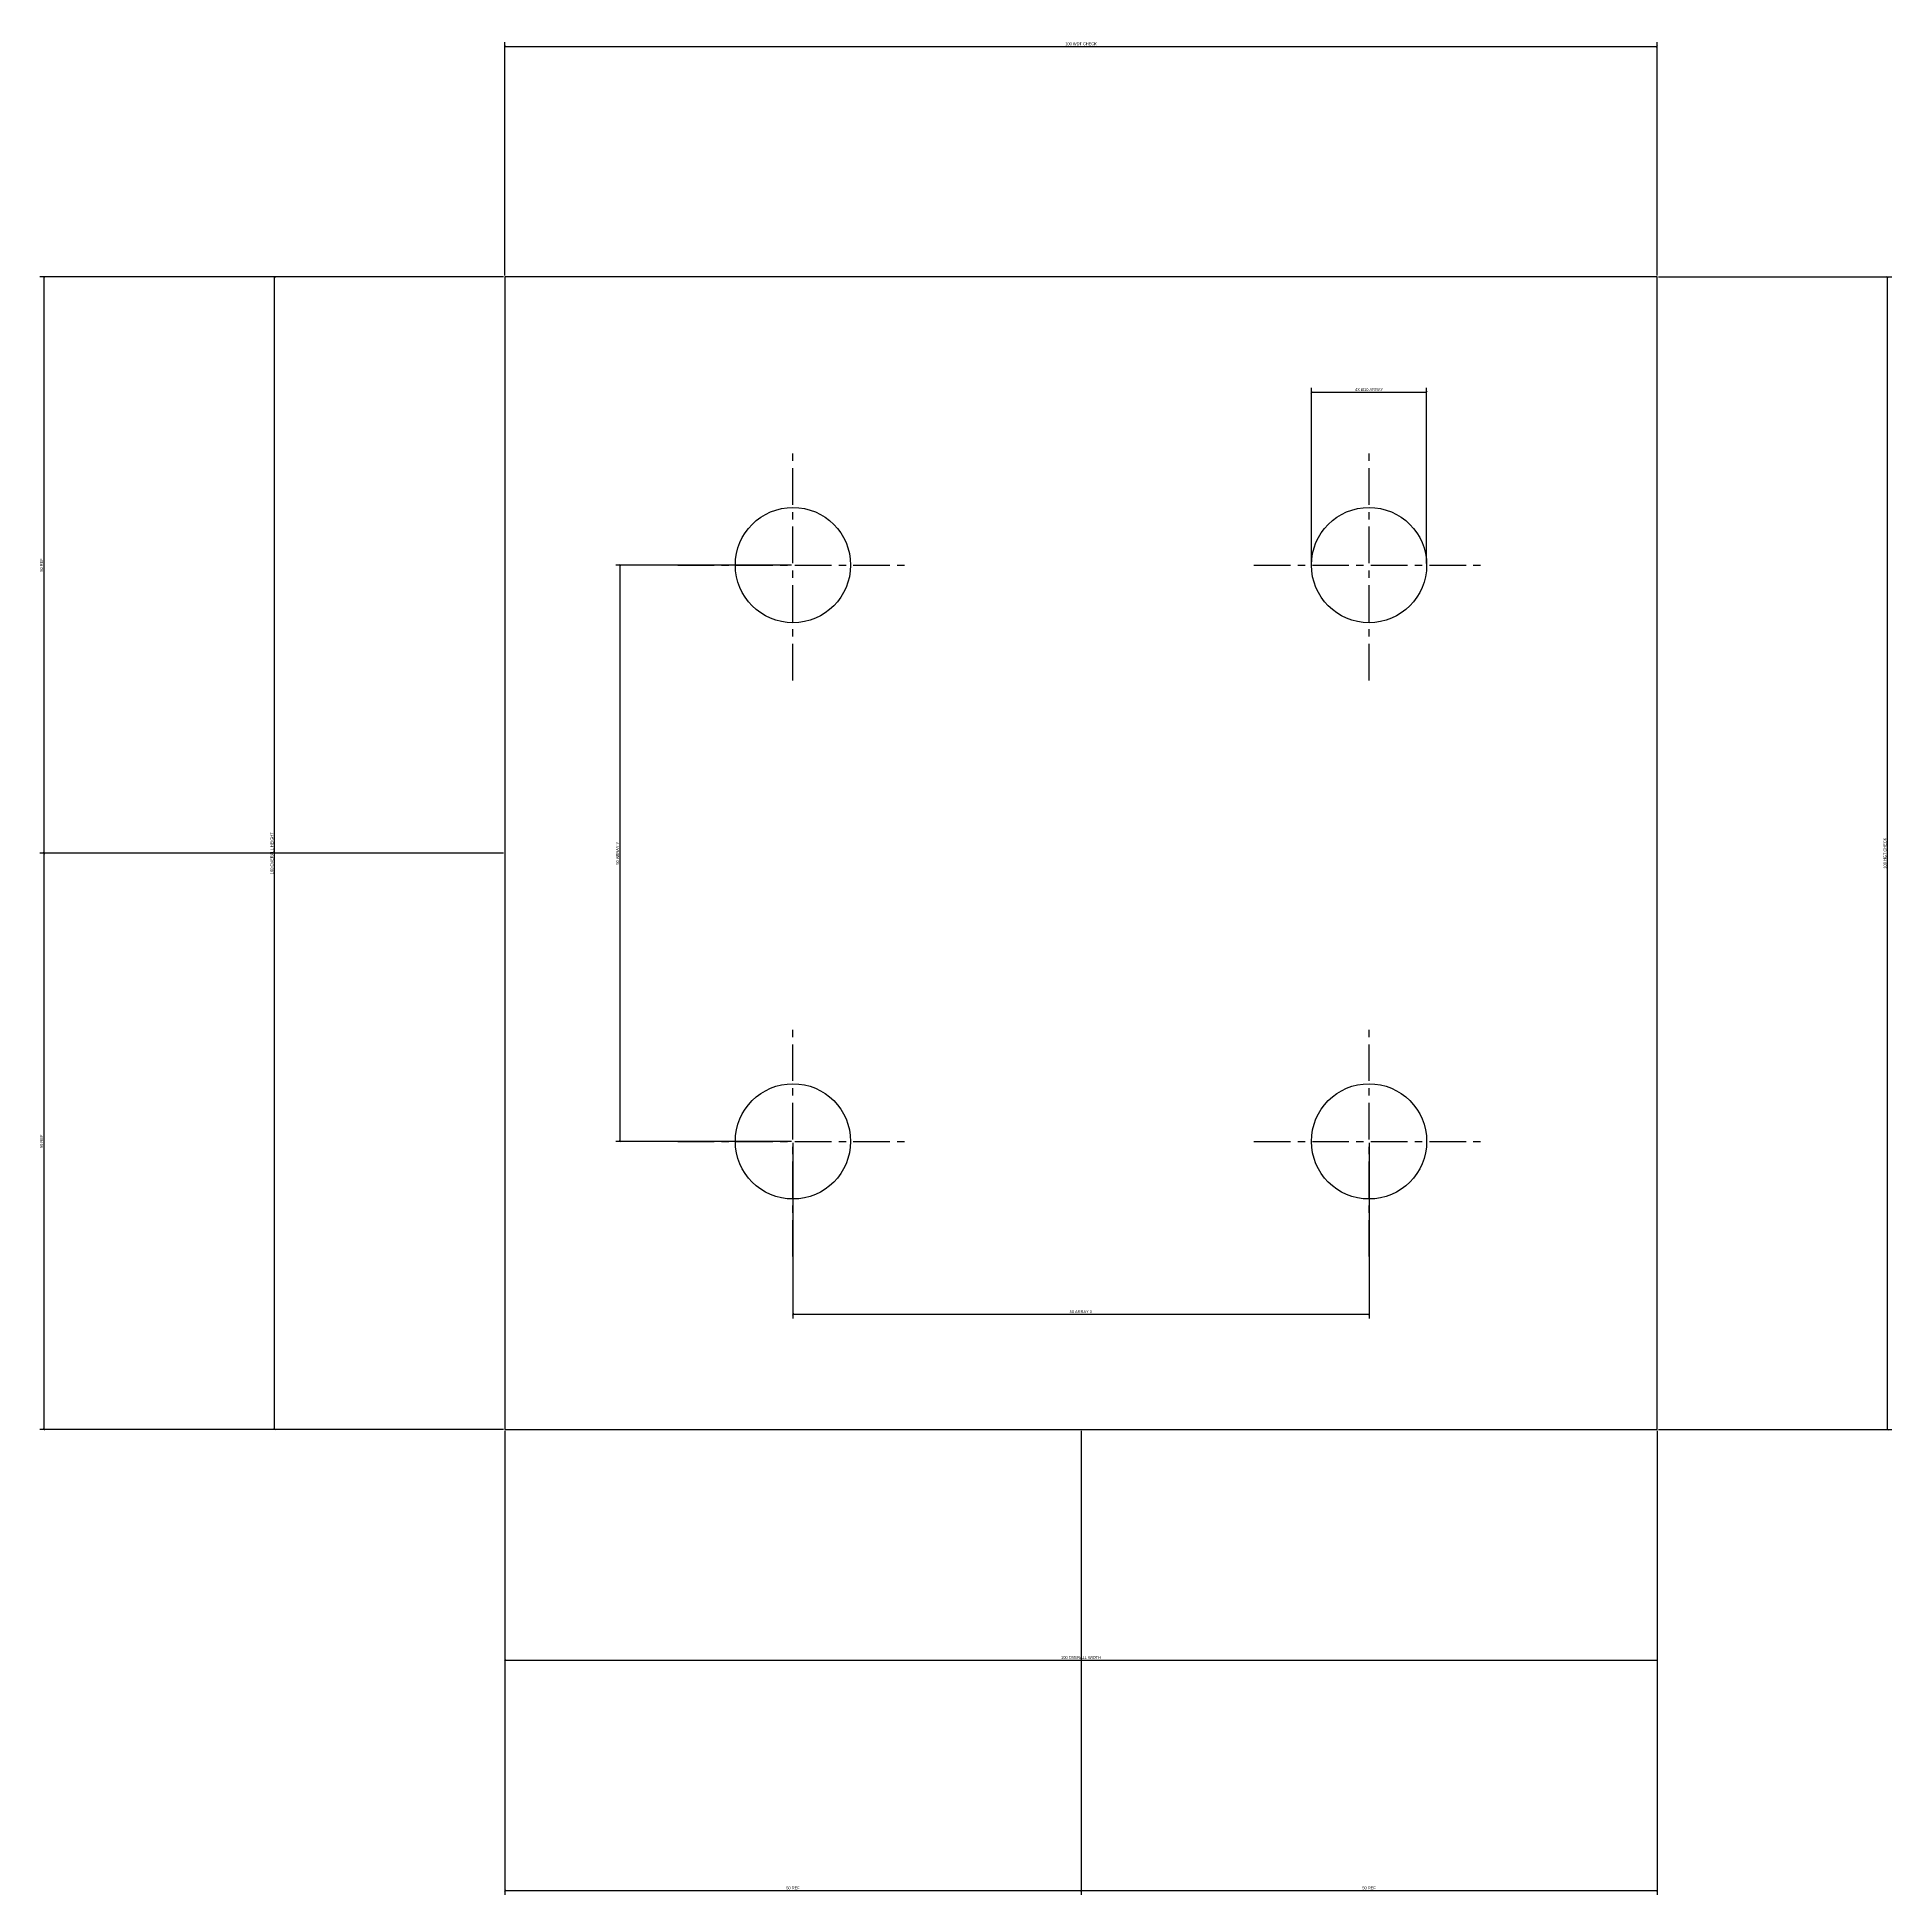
# Model space of a CAD drawing. Header units: metres. Extents: x -41 to 120, y -40 to 121.
import ezdxf

# ---------------------------------------------------------------- set-up
doc = ezdxf.new("R2010")
doc.units = ezdxf.units.M
doc.linetypes.add('CENTER', pattern=[5.08, 3.175, -0.635, 0.635, -0.635])
for name, color, linetype in [('CENTERLINES', 1, 'CENTER'), ('DIMENSIONS', 3, 'Continuous'), ('GEOMETRY', 7, 'Continuous')]:
    doc.layers.add(name, color=color, linetype=linetype)
doc.styles.add('OpenSansCondensed-Light', font='OpenSansCondensed-Light.ttf')
doc.dimstyles.new('EZDXF', dxfattribs={"dimtxt": 0.25, "dimasz": 0.175, "dimexe": 0.375, "dimexo": 0.125, "dimgap": 0.1, "dimtad": 1, "dimlfac": 100, "dimzin": 12, "dimdsep": 46, "dimtxsty": 'OpenSansCondensed-Light', "dimblk": 'ARCHTICK', "dimcen": 2.5, "dimazin": 3, "dimtfac": 0.5, "dimtmove": 2, "dimatfit": 3})

# ---------------------------------------------------------------- blocks, each defined once
blk = doc.blocks.new('_ARCHTICK')
at = {"color": 0, "linetype": 'BYBLOCK', "const_width": 0.15}
blk.add_lwpolyline([(-0.5, -0.5), (0.5, 0.5)], dxfattribs=at)

msp = doc.modelspace()

# ---------------------------------------------------------------- linework, layer by layer
at = {"layer": 'CENTERLINES'}
for p, q in [((25, 65), (25, 85)), ((75, 65), (75, 85)), ((15, 75), (35, 75)), ((65, 75), (85, 75)), ((25, 15), (25, 35)), ((75, 15), (75, 35)), ((15, 25), (35, 25)), ((65, 25), (85, 25))]:
    msp.add_line(p, q, dxfattribs=at)
at = {"layer": 'GEOMETRY'}
msp.add_lwpolyline([(0, 0), (100, 0), (100, 100), (0, 100)], close=True, dxfattribs=at)
for centre in [(25, 75), (75, 75), (25, 25), (75, 25)]:
    msp.add_circle(centre, 5, dxfattribs=at)

# ---------------------------------------------------------------- dimensions: what is measured, and where the dimension line sits
at = {"layer": 'DIMENSIONS'}
for base, p1, p2, text in [((0, 120), (0, 100), (100, 100), '100 WDT CHECK'), ((70, 90), (70, 75), (80, 75), '4X %%C10 ARRAY'), ((25, 10), (25, 25), (75, 25), '50 ARRAY X'), ((0, -20), (0, 0), (100, 0), '100 OVERALL WIDTH'), ((0, -40), (0, 0), (50, 0), '50 REF'), ((50, -40), (50, 0), (100, 0), '50 REF')]:
    msp.add_linear_dim(base=base, p1=p1, p2=p2, text=text, dimstyle='EZDXF', dxfattribs=at).render()
for base, p1, p2, text in [((-40, 50), (0, 50), (0, 100), '50 REF'), ((-20, 0), (0, 0), (0, 100), '100 OVERALL HEIGHT'), ((120, 0), (100, 0), (100, 100), '100 HGT CHECK'), ((10, 25), (25, 25), (25, 75), '50 ARRAY Y'), ((-40, 0), (0, 0), (0, 50), '50 REF')]:
    msp.add_linear_dim(base=base, p1=p1, p2=p2, angle=90, text=text, dimstyle='EZDXF', dxfattribs=at).render()

doc.saveas('drawing.dxf')
